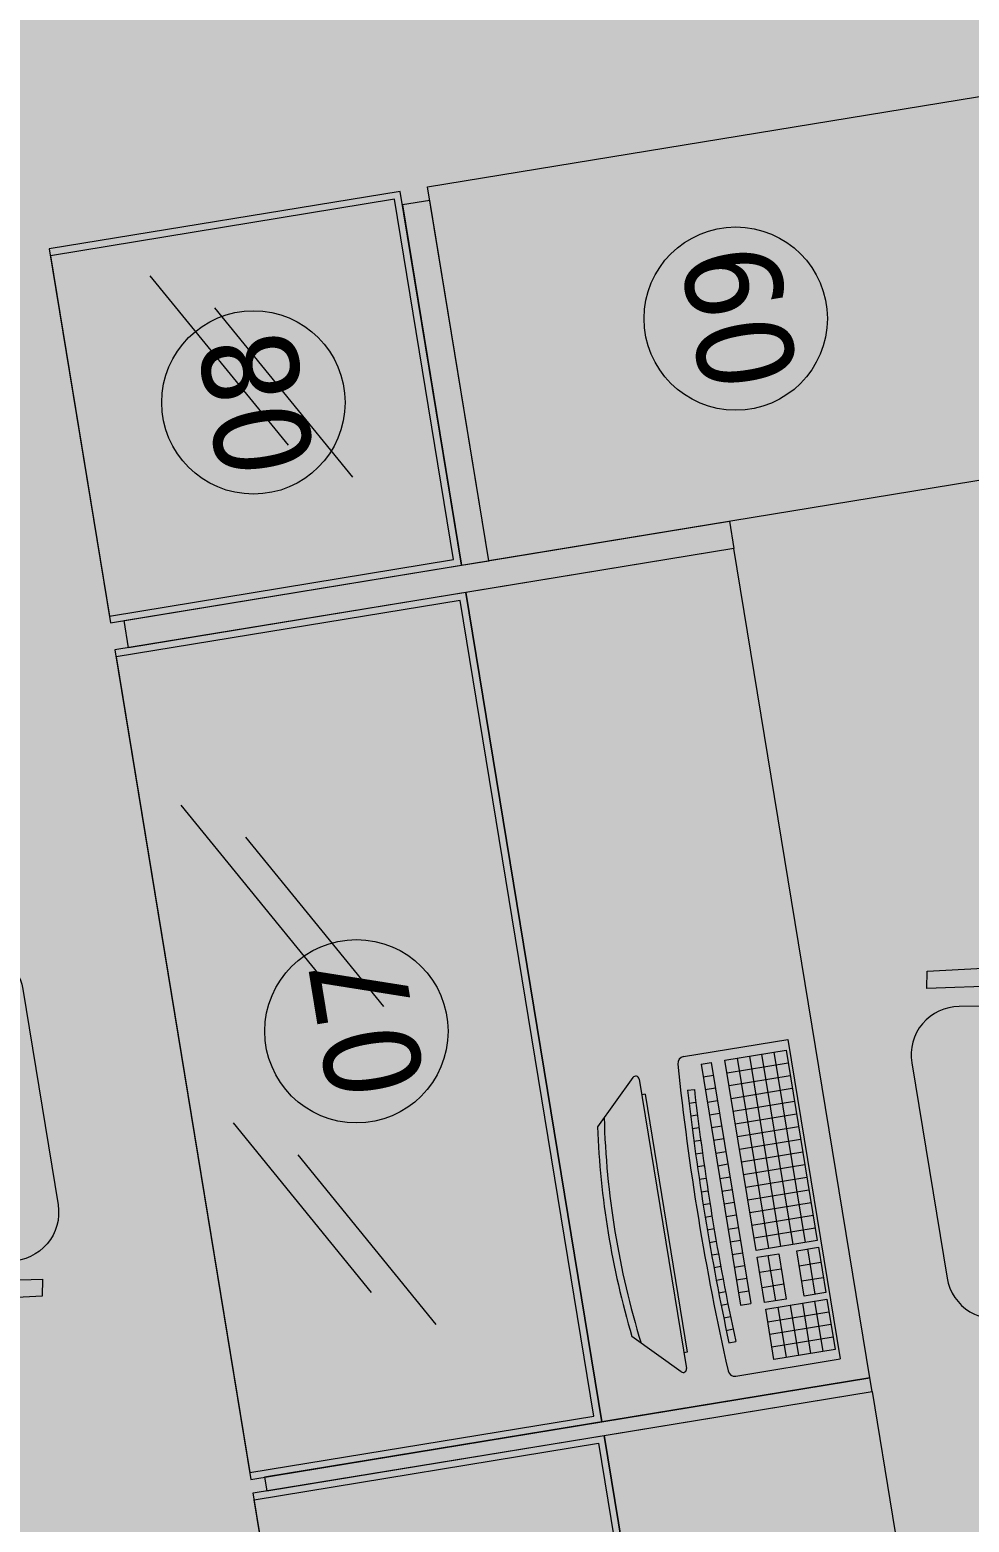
# Model space of a CAD drawing. Header units: metres. Extents: x 2 to 659295185, y -28 to 1124222152.
# Drawn here: x 655575.321 to 655576.686, y 1126599.52 to 1126601.687 of the extents above; entities that cross this region are included whole.
import ezdxf

# ---------------------------------------------------------------- set-up
doc = ezdxf.new("R2010")
doc.units = ezdxf.units.M
doc.header["$MEASUREMENT"] = 0
doc.linetypes.add('DASHDOT', pattern=[1, 0.5, -0.25, 0, -0.25])
doc.layers.get('0').update_dxf_attribs({"linetype": 'CONTINUOUS'})
for name, color, linetype, lineweight in [('LC-CODIGOS', 12, 'CONTINUOUS', 0), ('LC-EQUIPOS', 12, 'CONTINUOUS', 13), ('LC-MUEBLE MADERA', 12, 'CONTINUOUS', 9), ('LOCALES ASIGNADOS', 41, 'DASHDOT', 0)]:
    doc.layers.add(name, color=color, linetype=linetype, lineweight=lineweight)
doc.styles.get("Standard").update_dxf_attribs({"font": 'tahoma.ttf'})

# ---------------------------------------------------------------- blocks, each defined once
blk = doc.blocks.new('AA18B')
for p, q in [((-0.181, 0.5061), (-0.7336, 0.4174)), ((-1, 0.4063), (-0.875, 0.4063)), ((-1, -0.4062), (-1, 0.4063)), ((-0.875, 0.4063), (-0.875, -0.4062)), ((0, -0.3518), (0, 0.3518)), ((-0.8125, 0.3249), (-0.8125, -0.3249)), ((-1, -0.4062), (-0.875, -0.4062)), ((-0.7336, -0.4174), (-0.181, -0.5061))]:
    blk.add_line(p, q)
for centre, radius, start, end in [((-0.1562, 0.3518), 0.1562, 0, 99.1102), ((-0.7188, 0.3249), 0.0938, 99.1102, 180), ((-0.7188, -0.3249), 0.0938, 180, 260.8898), ((-0.1562, -0.3518), 0.1562, 260.8898, 0)]:
    blk.add_arc(centre, radius, start, end)
blk = doc.blocks.new('SILLAS ESCRITORIO')
for p, q in [((-0.0516, -0.3273), (-0.0152, 0.011)), ((-0.0152, 0.011), (0.0152, -0.011)), ((0.4836, 0.011), (0.4532, -0.011)), ((0.52, -0.3273), (0.4836, 0.011)), ((0.0152, -0.011), (-0.0273, -0.3317)), ((0.4532, -0.011), (0.4957, -0.3317)), ((-0.0273, -0.3317), (-0.0516, -0.3273)), ((0.4957, -0.3317), (0.52, -0.3273))]:
    blk.add_line(p, q)
at = {"extrusion": (0, 0, -1), "xscale": 0.4502390087509414, "yscale": 0.4502390087509414, "zscale": -0.4502390083395472, "rotation": 270}
blk.add_blockref('AA18B', (-0.2342, -0.3712), dxfattribs=at)
blk = doc.blocks.new('pantalla y teclado')
at = {"layer": 'LC-EQUIPOS'}
for p, q in [((-0.2165, -0.0719), (-0.1543, -0.0097)), ((0.2165, -0.0719), (0.1543, -0.0097)), ((0.2129, -0.0804), (-0.2129, -0.0804)), ((-0.1897, -0.0854), (-0.1897, -0.0804)), ((0.1897, -0.0854), (-0.1897, -0.0854)), ((0.1897, -0.0854), (0.1897, -0.0804)), ((-0.1861, -0.1473), (-0.1857, -0.1573)), ((-0.1676, -0.1464), (-0.1671, -0.1564)), ((-0.149, -0.1457), (-0.1486, -0.1556)), ((-0.1304, -0.145), (-0.1301, -0.155)), ((-0.1119, -0.1444), (-0.1116, -0.1544)), ((-0.0933, -0.1439), (-0.0931, -0.1539)), ((-0.0747, -0.1435), (-0.0745, -0.1535)), ((-0.0561, -0.1432), (-0.056, -0.1532)), ((-0.0376, -0.1429), (-0.0375, -0.1529)), ((-0.019, -0.1428), (-0.0189, -0.1528)), ((-0.0004, -0.1428), (-0.0004, -0.1528)), ((0.0182, -0.1428), (0.0181, -0.1528)), ((0.0368, -0.1429), (0.0367, -0.1529)), ((0.0554, -0.1432), (0.0552, -0.1532)), ((0.0739, -0.1435), (0.0737, -0.1535)), ((0.0925, -0.1439), (0.0923, -0.1539)), ((0.1111, -0.1444), (0.1108, -0.1544)), ((0.1297, -0.145), (0.1293, -0.155)), ((0.1482, -0.1457), (0.1479, -0.1556)), ((0.1668, -0.1464), (0.1664, -0.1564)), ((0.1854, -0.1473), (0.1849, -0.1573)), ((0.2196, -0.1728), (-0.1351, -0.1728)), ((-0.1351, -0.1728), (-0.1351, -0.1878)), ((-0.1164, -0.1728), (-0.1164, -0.1878)), ((-0.0977, -0.1728), (-0.0977, -0.1878)), ((-0.0791, -0.1728), (-0.0791, -0.1878)), ((-0.0604, -0.1728), (-0.0604, -0.1878)), ((-0.0417, -0.1728), (-0.0417, -0.1878)), ((-0.0231, -0.1728), (-0.0231, -0.1878)), ((-0.0044, -0.1728), (-0.0044, -0.1878)), ((0.0143, -0.1728), (0.0143, -0.1878)), ((0.0329, -0.1728), (0.0329, -0.1878)), ((0.0516, -0.1728), (0.0516, -0.1878)), ((0.0703, -0.1728), (0.0703, -0.1878)), ((0.0889, -0.1728), (0.0889, -0.1878)), ((0.1076, -0.1728), (0.1076, -0.1878)), ((0.1263, -0.1728), (0.1263, -0.1878)), ((0.1449, -0.1728), (0.1449, -0.1878)), ((0.1636, -0.1728), (0.1636, -0.1878)), ((0.1823, -0.1728), (0.1823, -0.1878)), ((0.2009, -0.1728), (0.2009, -0.1878)), ((0.2196, -0.1728), (0.2196, -0.1878)), ((0.2196, -0.1878), (-0.1351, -0.1878)), ((-0.2204, -0.2078), (-0.1465, -0.2078)), ((-0.2204, -0.2978), (-0.2204, -0.2078)), ((-0.2019, -0.2078), (-0.2019, -0.2978)), ((-0.1834, -0.2078), (-0.1834, -0.2978)), ((-0.165, -0.2078), (-0.165, -0.2978)), ((-0.1465, -0.2078), (-0.1465, -0.2978)), ((-0.1368, -0.2078), (-0.0701, -0.2078)), ((-0.1368, -0.2395), (-0.1368, -0.2078)), ((-0.1146, -0.2078), (-0.1146, -0.2395)), ((-0.0923, -0.2078), (-0.0923, -0.2395)), ((-0.0701, -0.2078), (-0.0701, -0.2395)), ((-0.0604, -0.2078), (0.2196, -0.2078)), ((-0.0604, -0.2978), (-0.0604, -0.2078)), ((-0.0417, -0.2078), (-0.0417, -0.2978)), ((-0.0231, -0.2078), (-0.0231, -0.2978)), ((-0.0044, -0.2078), (-0.0044, -0.2978)), ((0.0143, -0.2078), (0.0143, -0.2978)), ((0.0329, -0.2078), (0.0329, -0.2978)), ((0.0516, -0.2078), (0.0516, -0.2978)), ((0.0703, -0.2078), (0.0703, -0.2978)), ((0.0889, -0.2078), (0.0889, -0.2978)), ((0.1076, -0.2078), (0.1076, -0.2978)), ((0.1263, -0.2078), (0.1263, -0.2978)), ((0.1449, -0.2078), (0.1449, -0.2978)), ((0.1636, -0.2078), (0.1636, -0.2978)), ((0.1823, -0.2078), (0.1823, -0.2978)), ((0.2009, -0.2078), (0.2009, -0.2978)), ((0.2196, -0.2078), (0.2196, -0.2978)), ((-0.1465, -0.2258), (-0.2204, -0.2258)), ((-0.0701, -0.2236), (-0.1368, -0.2236)), ((0.2196, -0.2258), (-0.0604, -0.2258)), ((-0.1465, -0.2438), (-0.2204, -0.2438)), ((-0.0701, -0.2395), (-0.1368, -0.2395)), ((0.2196, -0.2438), (-0.0604, -0.2438)), ((-0.1465, -0.2618), (-0.2204, -0.2618)), ((-0.1465, -0.2798), (-0.2204, -0.2798)), ((-0.1368, -0.266), (-0.0701, -0.266)), ((-0.1368, -0.2978), (-0.1368, -0.266)), ((-0.1146, -0.266), (-0.1146, -0.2978)), ((-0.0923, -0.266), (-0.0923, -0.2978)), ((-0.0701, -0.266), (-0.0701, -0.2978)), ((0.2196, -0.2618), (-0.0604, -0.2618)), ((0.2196, -0.2798), (-0.0604, -0.2798)), ((0.2346, -0.3028), (-0.2354, -0.3028)), ((-0.1465, -0.2978), (-0.2204, -0.2978)), ((-0.0701, -0.2819), (-0.1368, -0.2819)), ((-0.0701, -0.2978), (-0.1368, -0.2978)), ((0.2196, -0.2978), (-0.0604, -0.2978))]:
    blk.add_line(p, q, dxfattribs=at)
for points in [[(-0.2354, -0.1494), (-0.2354, -0.3028)], [(0.2346, -0.1494), (0.2346, -0.3028)]]:
    blk.add_lwpolyline(points, dxfattribs=at)
for centre, radius, start, end in [((0, -1.2282), 1.2282, 82.7836, 97.2164), ((0, -1.2382), 1.2282, 82.2419, 97.7581), ((-0.2129, -0.0754), 0.005, 135, 270), ((0.2129, -0.0754), 0.005, 270, 45), ((-0.2254, -0.1494), 0.01, 93.3954, 180), ((-0.0004, -3.9417), 3.809, 86.6046, 93.3954), ((-0.0004, -3.9517), 3.809, 87.2046, 92.7954), ((0.2246, -0.1494), 0.01, 0, 86.6046), ((-0.0004, -3.9617), 3.809, 87.2119, 92.7881)]:
    blk.add_arc(centre, radius, start, end, dxfattribs=at)
blk = doc.blocks.new('mueble de equip')
for p, q in [((157.3609, 51.5241), (157.0858, 51.3661)), ((157.3, 51.439), (157.0248, 51.2809)), ((158.1266, 51.4442), (157.8514, 51.2862)), ((158.5941, 51.4442), (158.319, 51.2862)), ((158.0656, 51.3591), (157.7905, 51.2011)), ((158.5332, 51.3591), (158.258, 51.2011))]:
    blk.add_line(p, q)
for points in [[(156.9626, 53.4528), (157.5126, 53.4528), (157.5126, 51.699), (156.9626, 51.699)], [(157.5126, 51.1625), (157.5126, 52.0533), (157.5526, 52.0533), (157.5526, 51.1625)], [(158.7726, 52.0533), (157.5526, 52.0533), (157.5526, 51.659), (158.7726, 51.659)], [(158.7926, 51.1625), (158.7926, 52.0533), (158.7726, 52.0533), (158.7726, 51.1625)], [(159.3426, 51.659), (158.7926, 51.659), (158.7926, 52.0533), (159.3426, 52.0533)], [(156.9826, 51.659), (157.5126, 51.659), (157.5126, 51.699), (156.9826, 51.699)], [(156.9626, 51.1425), (157.5126, 51.1425), (157.5126, 51.659), (156.9626, 51.659)], [(156.9726, 51.1425), (157.5026, 51.1425), (157.5026, 51.649), (156.9726, 51.649)], [(158.7726, 51.659), (157.5526, 51.659), (157.5526, 51.1425), (158.7726, 51.1425)], [(158.7626, 51.649), (157.5626, 51.649), (157.5626, 51.1425), (158.7626, 51.1425)], [(159.3426, 51.1425), (158.7926, 51.1425), (158.7926, 51.659), (159.3426, 51.659)], [(159.3326, 51.1425), (158.8026, 51.1425), (158.8026, 51.649), (159.3326, 51.649)]]:
    blk.add_lwpolyline(points, close=True)
at = {"layer": 'LC-CODIGOS'}
for centre in [(157.2237, 52.1098), (157.2305, 51.399), (158.1555, 51.399)]:
    blk.add_circle(centre, 0.1331, dxfattribs=at)
at = {"xscale": -1, "rotation": 0.0526617585367895}
blk.add_blockref('SILLAS ESCRITORIO', (158.7234, 52.5588), dxfattribs=at)
at = {"rotation": 179.9473382414632}
blk.add_blockref('SILLAS ESCRITORIO', (158.4093, 50.5594), dxfattribs=at)
at = {"layer": 'LC-EQUIPOS', "rotation": 179.9999999998567}
blk.add_blockref('pantalla y teclado', (158.5032, 51.7124), dxfattribs=at)
at = {"layer": 'LC-CODIGOS', "char_height": 0.13925, "width": 0.016231, "attachment_point": 1, "rotation": 180}
for s, insert in [('09', (157.327, 52.0456)), ('08', (157.3377, 51.3331)), ('07', (158.2543, 51.3446))]:
    blk.add_mtext(s, dxfattribs=dict(at, insert=insert))

msp = doc.modelspace()

# ---------------------------------------------------------------- hatches: boundary and pattern name
at = {"layer": 'LOCALES ASIGNADOS'}
msp.add_hatch(color=256, dxfattribs=at).paths.add_polyline_path([(655573.6331, 1126634.5074), (655553.8917, 1126631.272), (655555.8356, 1126619.4144), (655554.4093, 1126619.1806), (655558.2966, 1126595.4672), (655554.0154, 1126594.7654), (655555.9762, 1126582.7407), (655581.4343, 1126586.9137)])

# ---------------------------------------------------------------- block references
at = {"layer": 'LC-MUEBLE MADERA', "rotation": 279.3085903218055}
msp.add_blockref('mueble de equip', (655499.4917, 1126747.9918), dxfattribs=at)

doc.saveas('drawing.dxf')
